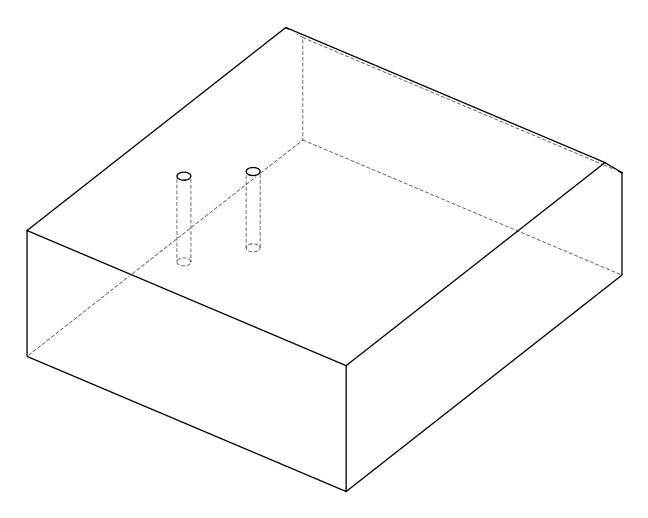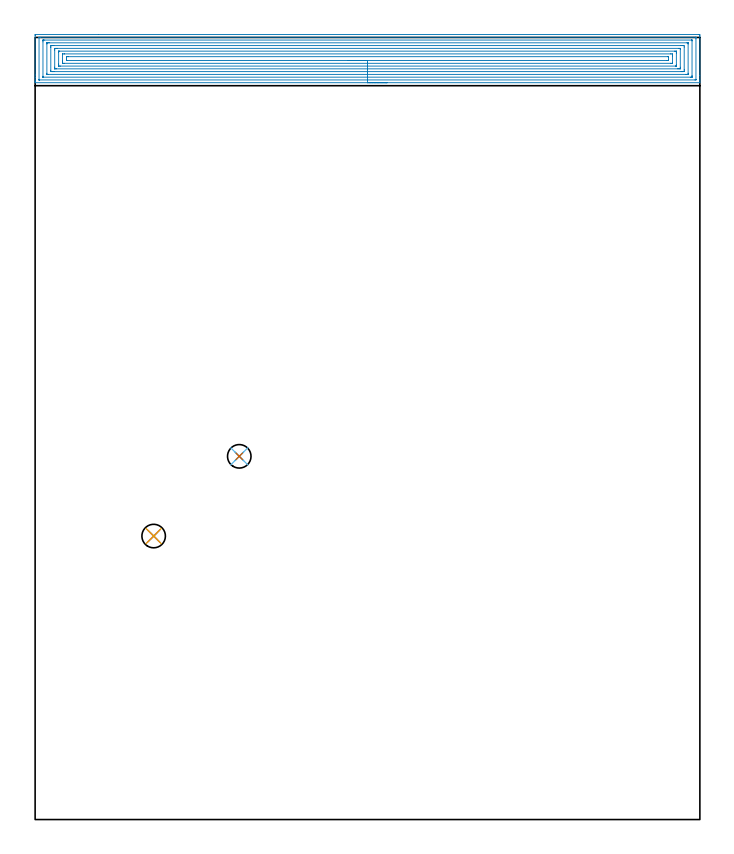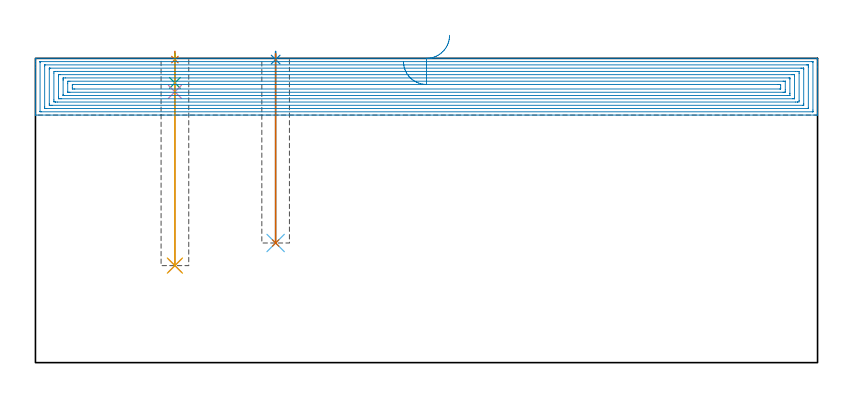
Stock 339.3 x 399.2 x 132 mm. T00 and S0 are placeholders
(PLAN: 8 operations, 6 tool changes, 26.4 min)
(1 SPOT_DRILL | STEP1POCKET | NXT0321_9005460120000 | 0.03 min | 1 mm3)
(2 SPOT_DRILL_1 | STEP1POCKET_1 | NXT0321_9005460120000 | 0.03 min | 3 mm3)
(3 DRILL_BLIND_HOLE_INTO_CENTER | STEP1POCKET | NXT0301_042 | 0.05 min | 382 mm3)
(4 GUN_DRILL_BLIND_HOLE | STEP1POCKET | UGT0307_003 | 0.41 min | 3013 mm3)
(5 DRILL_TO_ENLARGE_BLIND_HOLE | STEP1POCKET | UGT0301_373 | 0.37 min | 6735 mm3)
(6 DRILL_BLIND_HOLE_INTO_CENTER_1 | STEP1POCKET_1 | NXT0301_042 | 0.33 min | 3109 mm3)
(7 DRILL_TO_ENLARGE_BLIND_HOLE_1 | STEP1POCKET_1 | UGT0301_373 | 0.33 min | 5918 mm3)
(8 AREA_MILL | FG_CHAMFER_SURFACE | UGT0205_001 | 24.82 min | 102662 mm3)
(TOOL NXT0321_9005460120000 | NC Spot Drill, 142deg, 12mm, Carbide, Uncoated | D12 PA142 FL30 Z2)
(TOOL NXT0301_042 | Carbide Drill 7.1mm [860.1-0710-057A1-MM 2214] | D7.1 PA140 FL85 Z2)
(TOOL UGT0307_003 | Gun Drill 7 mm | D7 PA130 FL24 Z1)
(TOOL UGT0301_373 | Twist Drill Flat Bottom 12 mm | D12 PA180 FL101 Z2)
(TOOL UGT0205_001 | Chamfer Mill 20 x 3 x 45 deg. | D20 FL50 Z2)
(OP 1 SPOT_DRILL)
G17 G21 G94 G90
T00 M6
G54
G17 G0 G90 X60.5 Y144.7 S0 M3
G43 Z142. H0
G94 G81 G98 Z131.479 F250. R135.
G80
M5
M2
(OP 2 SPOT_DRILL_1)
G17 G21 G94 G90
T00 M6
G54
G17 G0 G90 X104.2 Y185.4 S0 M3
G43 Z142. H0
G94 G81 G98 Z131.479 F250. R135.
G80
M5
M2
(OP 3 DRILL_BLIND_HOLE_INTO_CENTER)
G17 G21 G94 G90
T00 M6
G54
G17 G0 G90 X60.5 Y144.7 S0 M3
G43 Z142. H1
G94 G81 G98 Z121.35 F250. R134.
G80
M5
M2
(OP 4 GUN_DRILL_BLIND_HOLE)
G17 G21 G94 G90
T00 M6
G54
G17 G0 G90 X60.5 Y144.7 M8
G43 Z142. H0
Z130.338
S716 M3
G94 G1 Z117.492 F125. M26
G4 X.084
Z42.1 F250.
G4 X.084
G0 Z42.2
M5
M9
Z130.338
Z142.
M2
(OP 5 DRILL_TO_ENLARGE_BLIND_HOLE)
G17 G21 G94 G90
T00 M6
G54
G17 G0 G90 X60.5 Y144.7 S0 M3
G43 Z142. H0
G94 G73 G98 Z42.1 F250. Q11.238 R134.
G80
M5
M2
(OP 6 DRILL_BLIND_HOLE_INTO_CENTER_1)
G17 G21 G94 G90
T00 M6
G54
G17 G0 G90 X104.2 Y185.4 S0 M3
G43 Z142. H1
G94 G81 G98 Z51.9 F250. R134.
G80
M5
M2
(OP 7 DRILL_TO_ENLARGE_BLIND_HOLE_1)
G17 G21 G94 G90
T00 M6
G54
G17 G0 G90 X104.2 Y185.4 S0 M3
G43 Z142. H0
G94 G73 G98 Z51.9 F250. Q11.443 R134.
G80
M5
M2
(OP 8 AREA_MILL)
G17 G21 G94 G90
T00 M6
G54
G17 G0 G90 X179.65 Y376.1 S1061 M3
G43 Z142. H0
G94 G1 X179.612 Z141.128 F250.
X179.498 Z140.263
X179.309 Z139.412
X179.047 Z138.58
X178.713 Z137.774
X178.31 Z137.
X177.842 Z136.264
X177.31 Z135.572
X176.721 Z134.929
X176.078 Z134.339
X175.386 Z133.808
X174.65 Z133.34
X173.876 Z132.937
X173.07 Z132.603
X172.238 Z132.341
X171.386 Z132.152
X170.522 Z132.038
X169.65 Z132.
X0.184
X0.01 Y376.103 Z131.989
X0. Y376.45 Z131.65
Y376.681 Z131.418
Y377.405 Z130.69
Y378.646 Z129.45
Y380.044 Z128.052
Y400.275 Z107.823
X0.002 Y400.536 Z107.562
X0.01 Y400.692 Z107.406
X0.168 Y400.699 Z107.399
X32.282 Y400.7 Z107.4
X338.669 Y400.699 Z107.401
X339.098 Y400.696 Z107.402
X339.29 Y400.692 Z107.406
X339.295 Y400.275 Z107.823
X339.3 Y399.654 Z108.444
Y379.785 Z128.311
Y377.405 Z130.69
Y376.45 Z131.65
X339.29 Y376.103 Z131.989
X339.116 Y376.1 Z132.
X169.65
Y377.514 Z130.586
X2.308
X2.049 Y377.516 Z130.584
X2.018 Y377.519 Z130.581
X2.01 Y377.521 Z130.579
X2.006 Y377.53 Z130.57
X2.002 Y377.567 Z130.533
X2.001 Y377.602 Z130.498
X2. Y377.818 Z130.282
X2.001 Y399.066 Z109.034
X2.004 Y399.176 Z108.924
X2.009 Y399.248 Z108.852
X2.013 Y399.279 Z108.821
X2.531 Y399.286 Z108.814
X336.992
X337.251 Y399.284 Z108.816
X337.282 Y399.281 Z108.819
X337.29 Y399.279 Z108.821
X337.294 Y399.27 Z108.83
X337.298 Y399.233 Z108.867
X337.3 Y398.515 Z109.585
X337.299 Y377.734 Z130.366
X337.296 Y377.624 Z130.476
X337.291 Y377.552 Z130.548
X337.287 Y377.521 Z130.579
X336.769 Y377.515 Z130.585
X169.65 Y377.514 Z130.586
Y378.929 Z129.171
X4.128
X4.065 Y378.931 Z129.169
X4.024 Y378.935 Z129.165
X4.01 Y378.938 Z129.162
X4.008 Y378.96 Z129.14
X4.003 Y379.164 Z128.936
X4. Y379.369 Z128.731
Y396.961 Z111.139
X4.002 Y397.636 Z110.464
X4.005 Y397.836 Z110.264
X4.01 Y397.863 Z110.237
X4.03 Y397.866 Z110.234
X4.088 Y397.869 Z110.231
X4.208 Y397.871 Z110.229
X4.863 Y397.872 Z110.228
X335.172 Y397.871 Z110.229
X335.235 Y397.869 Z110.231
X335.276 Y397.865 Z110.235
X335.29 Y397.862 Z110.238
X335.292 Y397.84 Z110.26
X335.297 Y397.636 Z110.464
X335.3 Y397.431 Z110.669
Y379.839 Z128.261
X335.298 Y379.164 Z128.936
X335.295 Y378.964 Z129.136
X335.29 Y378.937 Z129.163
X335.27 Y378.934 Z129.166
X335.212 Y378.931 Z129.169
X335.092 Y378.93 Z129.17
X334.437 Y378.929 Z129.171
X169.65
Y380.343 Z127.757
X6.587
X6.148 Y380.344 Z127.756
X6.061 Y380.347 Z127.753
X6.023 Y380.349 Z127.751
X6.01 Y380.354 Z127.746
X6.007 Y380.377 Z127.723
X6.004 Y380.485 Z127.615
X6. Y380.92 Z127.18
Y395.873 Z112.227
X6.004 Y396.315 Z111.785
X6.008 Y396.424 Z111.676
X6.009 Y396.446 Z111.654
X6.034 Y396.45 Z111.65
X6.104 Y396.453 Z111.647
X6.302 Y396.456 Z111.644
X6.891 Y396.457 Z111.643
X7.195
X332.713
X333.152 Y396.456 Z111.644
X333.239 Y396.453 Z111.647
X333.277 Y396.451 Z111.649
X333.29 Y396.446 Z111.654
X333.292 Y396.423 Z111.677
X333.296 Y396.315 Z111.785
X333.3 Y395.88 Z112.22
Y380.927 Z127.173
X333.296 Y380.485 Z127.615
X333.292 Y380.376 Z127.724
X333.29 Y380.354 Z127.746
X333.266 Y380.35 Z127.75
X333.196 Y380.347 Z127.753
X332.998 Y380.344 Z127.756
X332.409 Y380.343 Z127.757
X332.105
X169.65
Y381.757 Z126.343
X9.621
X8.725 Y381.759 Z126.341
X8.68 Y381.761 Z126.339
X8.01 Y381.803 Z126.297
X8.001 Y382.47 Z125.63
Y394.117 Z113.983
X8.004 Y394.782 Z113.318
X8.01 Y394.997 Z113.103
X8.636 Y395.04 Z113.06
X8.68 Y395.041 Z113.059
X9.527 Y395.043 Z113.057
X329.679
X330.576 Y395.041 Z113.059
X330.62 Y395.039 Z113.061
X331.29 Y394.997 Z113.103
X331.299 Y394.33 Z113.77
Y382.683 Z125.417
X331.296 Y382.018 Z126.082
X331.29 Y381.803 Z126.297
X330.664 Y381.76 Z126.34
X330.62 Y381.759 Z126.341
X329.773 Y381.757 Z126.343
X169.65
Y383.171 Z124.929
X10.866
X10.468 Y383.172 Z124.928
X10.071 Y383.176 Z124.924
X10.021 Y383.178 Z124.922
X10.009 Y383.185 Z124.915
X10.006 Y383.205 Z124.895
X10.002 Y383.286 Z124.814
X10. Y384.023 Z124.077
Y392.819 Z115.281
X10.002 Y393.238 Z114.862
X10.005 Y393.468 Z114.632
X10.01 Y393.582 Z114.518
X10.022 Y393.622 Z114.478
X10.075 Y393.625 Z114.475
X10.468 Y393.628 Z114.472
X10.965 Y393.629 Z114.471
X11.362
X328.434
X328.832 Y393.628 Z114.472
X329.229 Y393.624 Z114.476
X329.279 Y393.622 Z114.478
X329.29 Y393.615 Z114.485
X329.294 Y393.595 Z114.505
X329.298 Y393.514 Z114.586
X329.3 Y393.391 Z114.709
Y393.238 Z114.862
Y383.982 Z124.118
X329.298 Y383.562 Z124.538
X329.294 Y383.332 Z124.768
X329.29 Y383.218 Z124.882
X329.278 Y383.178 Z124.922
X329.225 Y383.175 Z124.925
X328.832 Y383.173 Z124.928
X328.335 Y383.171 Z124.929
X327.938
X169.65
Y384.585 Z123.515
X13.005 Y384.586 Z123.514
X12.257 Y384.59 Z123.51
X12.104 Y384.592 Z123.508
X12.009 Y384.602 Z123.498
X12.007 Y384.625 Z123.475
X12.002 Y384.692 Z123.408
X12. Y385.321 Z122.779
Y385.574 Z122.526
Y391.731 Z116.369
X12.003 Y391.984 Z116.116
X12.007 Y392.152 Z115.948
X12.01 Y392.207 Z115.893
X12.025 Y392.209 Z115.891
X12.07 Y392.212 Z115.888
X12.257 Y392.214 Z115.886
X12.403 Y392.215 Z115.885
X326.295 Y392.214 Z115.886
X327.043 Y392.21 Z115.89
X327.196 Y392.208 Z115.892
X327.291 Y392.198 Z115.902
X327.293 Y392.175 Z115.925
X327.298 Y392.108 Z115.992
X327.3 Y391.479 Z116.621
Y391.226 Z116.874
Y385.069 Z123.031
X327.297 Y384.817 Z123.283
X327.293 Y384.649 Z123.451
X327.29 Y384.593 Z123.507
X327.275 Y384.591 Z123.509
X327.23 Y384.588 Z123.512
X327.043 Y384.586 Z123.514
X326.897 Y384.585 Z123.515
X169.65
Y386. Z122.1
X14.94
X14.246 Y386.004 Z122.096
X14.045 Y386.007 Z122.093
X14.009 Y386.201 Z121.899
X14.003 Y386.242 Z121.858
X14. Y387.081 Z121.019
Y390.599 Z117.501
Y390.643 Z117.457
X14.003 Y390.688 Z117.412
X14.01 Y390.776 Z117.324
X14.015 Y390.795 Z117.305
X14.021 Y390.797 Z117.303
X14.045 Y390.798 Z117.302
X14.735 Y390.8 Z117.3
X14.94
X324.36
X325.054 Y390.796 Z117.304
X325.255 Y390.793 Z117.307
X325.291 Y390.599 Z117.501
X325.297 Y390.558 Z117.542
X325.3 Y389.719 Z118.381
Y386.201 Z121.899
Y386.157 Z121.943
X325.297 Y386.112 Z121.988
X325.29 Y386.024 Z122.076
X325.284 Y386.005 Z122.095
X325.279 Y386.003 Z122.097
X325.255 Y386.002 Z122.098
X324.565 Y386. Z122.1
X324.36
X169.65
Y387.414 Z120.686
X16.389
X16.063 Y387.416 Z120.684
X16.029 Y387.418 Z120.682
X16.012 Y387.42 Z120.68
X16.01 Y387.442 Z120.658
X16.004 Y387.56 Z120.54
X16. Y387.796 Z120.304
X16.001 Y388.84 Z119.26
X16.006 Y389.198 Z118.902
X16.01 Y389.37 Z118.73
X16.179 Y389.38 Z118.72
X16.728 Y389.384 Z118.716
X17.067 Y389.386 Z118.714
X322.911
X323.237 Y389.384 Z118.716
X323.271 Y389.382 Z118.718
X323.288 Y389.38 Z118.72
X323.29 Y389.358 Z118.742
X323.296 Y389.24 Z118.86
X323.3 Y389.004 Z119.096
X323.298 Y387.96 Z120.14
X323.294 Y387.602 Z120.498
X323.29 Y387.43 Z120.67
X323.121 Y387.42 Z120.68
X322.572 Y387.416 Z120.684
X322.233 Y387.414 Z120.686
X169.65
X168.778 Z120.724
X167.914 Z120.838
X167.062 Z121.027
X166.23 Z121.289
X165.424 Z121.623
X164.65 Z122.026
X163.914 Z122.495
X163.222 Z123.026
X162.579 Z123.615
X161.99 Z124.258
X161.458 Z124.95
X160.99 Z125.686
X160.587 Z126.46
X160.253 Z127.266
X159.991 Z128.098
X159.802 Z128.95
X159.688 Z129.815
X159.65 Z130.686
G0 Z142.
M5
M2
